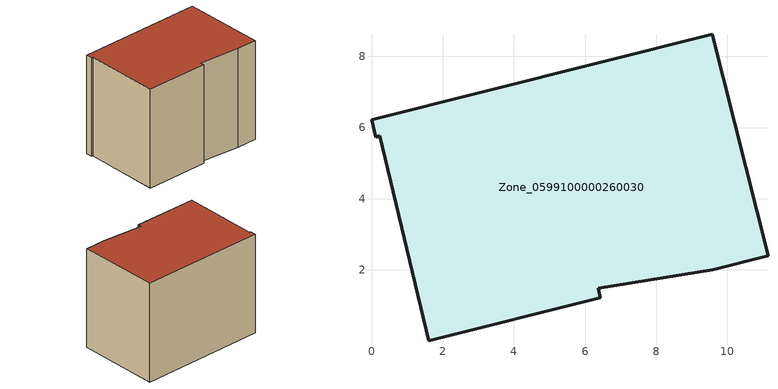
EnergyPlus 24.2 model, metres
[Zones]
Zone_0599100000260030
 floor ground (C_G): 6.43,1.22 1.61,0.01 0.24,5.77 0.12,5.72 0,6.22 9.58,8.62 11.14,2.4 9.58,2.01 6.37,1.48 z0
 wall outside (C_F): 11.14,2.4 9.58,8.62 0,6.22 0.12,5.72 0.24,5.77 1.61,0.01 6.43,1.22 6.37,1.48 9.58,2.01 11.14,2.4 z0:7.85
 roof outside (C_R): 1.61,0.01 6.43,1.22 6.37,1.48 9.58,2.01 11.14,2.4 9.58,8.62 0,6.22 0.12,5.72 0.24,5.77 z7.85
[BUILDING]
Pand.0599100000260030: North Axis=0; Terrain=City; Loads Convergence Tolerance Value=0.04; Temperature Convergence Tolerance Value=0.4; Solar Distribution=FullExterior; Maximum Number of Warmup Days=25; Minimum Number of Warmup Days=1
[Site:Location]
Rotterdam.The.Hague.AP_ZH_NLD Design_Conditions: Latitude=51.96; Longitude=4.45; Time Zone=1; Elevation=-4.5
[SITE:GROUNDTEMPERATURE:BUILDINGSURFACE]
18, 18, 18, 18, 18, 18, 18, 18, 18, 18, 18, 18
[MATERIAL] Thermal Absorptance=0.9; Solar Absorptance=0.7; Visible Absorptance=0.7
Name | Roughness | Thickness | Conductivity | Density | Specific Heat
G.TC.1965-1974 | MediumSmooth | 0.15 | 0.882353 | 540 | 1210
F.TC.1965-1974 | Rough | 0.3 | 0.697674 | 1920 | 840
R.TC.1965-1974 | MediumRough | 0.2 | 0.232558 | 1500 | 1000
[CONSTRUCTION]
C_G: G.TC.1965-1974
C_F: F.TC.1965-1974
C_R: R.TC.1965-1974
[ZONE]
Zone_0599100000260030: Type=1; Multiplier=1; Ceiling Height=Autocalculate; Volume=Autocalculate; Floor Area=autocalculate; Part of Total Floor Area=Yes
[ZONEINFILTRATION:DESIGNFLOWRATE]
Infil_Zone_0599100000260030: Zone or ZoneList or Space or SpaceList=Zone_0599100000260030; Schedule=AlwaysOn; Design Flow Rate Calculation Method=Flow/Area; Flow Rate per Floor Area=0.003; Constant Term Coefficient=1; Temperature Term Coefficient=0; Velocity Term Coefficient=0; Velocity Squared Term Coefficient=0
[HVACTEMPLATE:ZONE:IDEALLOADSAIRSYSTEM]
Zone_0599100000260030: Maximum Heating Supply Air Temperature=50; Minimum Cooling Supply Air Temperature=13; Maximum Heating Supply Air Humidity Ratio=0.0156; Minimum Cooling Supply Air Humidity Ratio=0.0077; Heating Limit=NoLimit; Cooling Limit=NoLimit; Dehumidification Control Type=ConstantSensibleHeatRatio; Cooling Sensible Heat Ratio=0.7; Dehumidification Setpoint=60; Humidification Control Type=None; Humidification Setpoint=30; Outdoor Air Method=None; Outdoor Air Flow Rate per Person=0.00944; Outdoor Air Flow Rate per Zone Floor Area=0; Outdoor Air Flow Rate per Zone=0; Demand Controlled Ventilation Type=None; Outdoor Air Economizer Type=NoEconomizer; Heat Recovery Type=None; Sensible Heat Recovery Effectiveness=0.7; Latent Heat Recovery Effectiveness=0.65
[ZONECONTROL:THERMOSTAT]
ThermostatControl_Zone_0599100000260030: Zone or ZoneList=Zone_0599100000260030; Control Type Schedule=DualSetpointControlType; Control 1=Thermostat_Zone_0599100000260030; Temperature Difference Between Cutout And Setpoint=0
[THERMOSTATSETPOINT:DUALSETPOINT]
Thermostat_Zone_0599100000260030: Heating Setpoint Temperature Schedule=HeatingSetpoint_Zone_0599100000260030; Cooling Setpoint Temperature Schedule=CoolingSetpoint_Zone_0599100000260030
[SCHEDULE:COMPACT]
HeatingSetpoint_Zone_0599100000260030: Through: 12/31, For: AllDays, Until: 24:00, 21
CoolingSetpoint_Zone_0599100000260030: Through: 12/31, For: AllDays, Until: 24:00, 24
DualSetpointControlType: Through: 12/31, For: AllDays, Until: 24:00, 4
AlwaysOn: Through: 12/31, For: AllDays, Until: 24:00, 1
